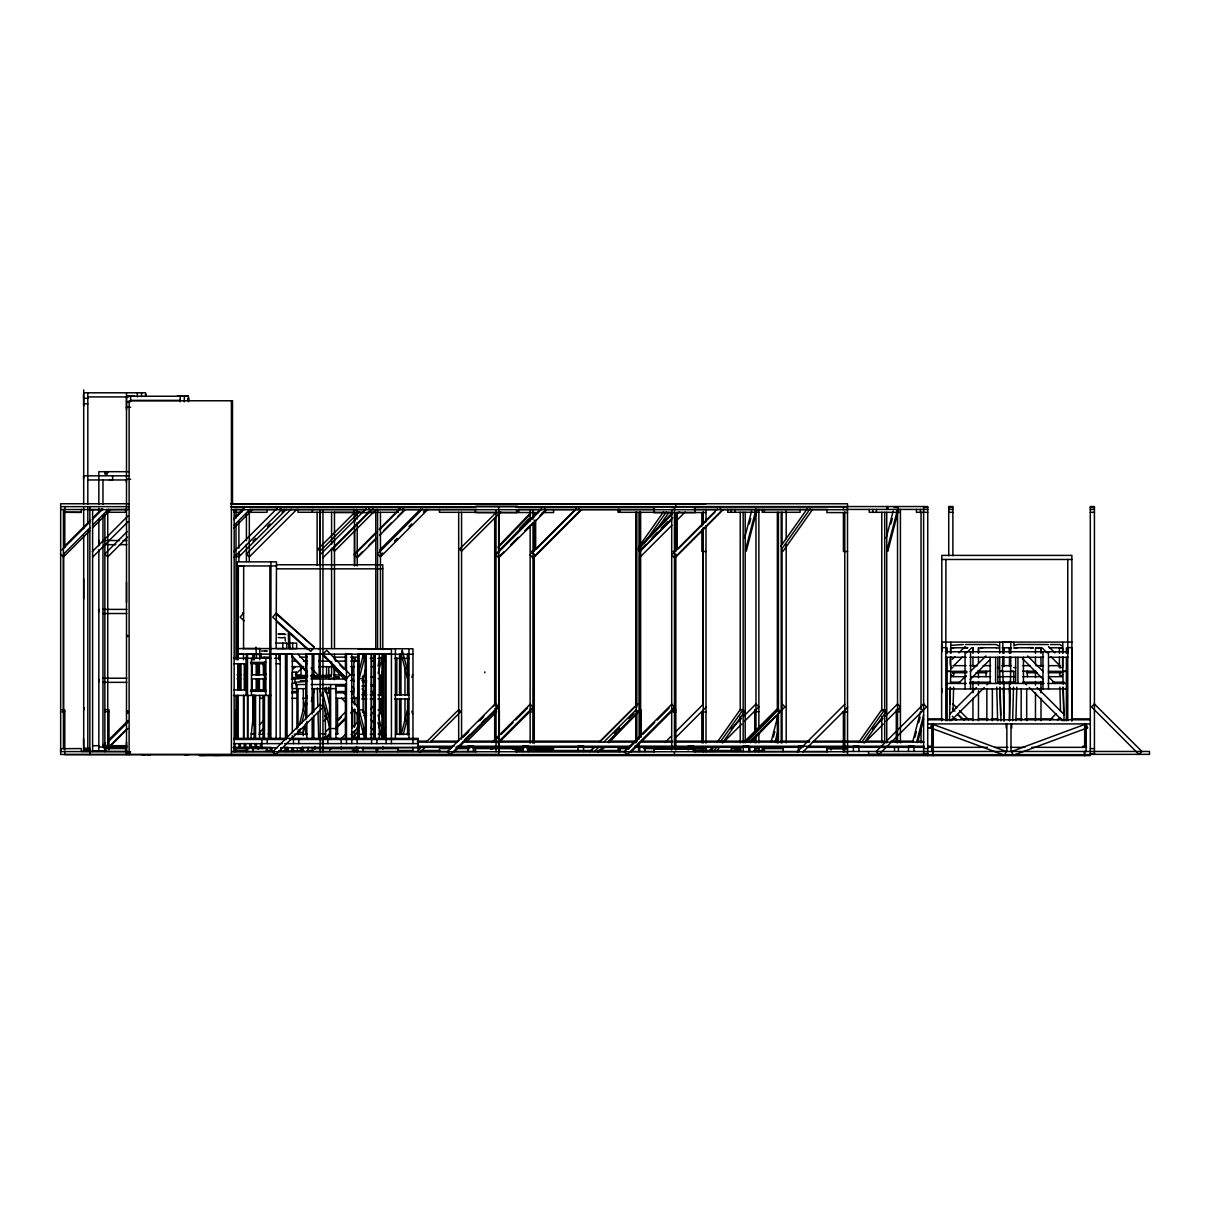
<?xml version="1.0" encoding="UTF-8"?>
<svg xmlns="http://www.w3.org/2000/svg" width="1210" height="1210" viewBox="0 0 1210 1210"><rect width="100%" height="100%" fill="white"/><g stroke="black" fill="none" stroke-linecap="round" stroke-linejoin="round"><path stroke-width="1.5" d="M188.548 399.391L188.684 399.739M305.767 734.652L305.767 723.414L303.317 732.473L299.339 732.473L298.658 729.872M305.767 719.663L305.767 654.126L312.165 654.126L312.165 714.051M418.327 751.47L418.282 738.387L233.787 738.387M1067.764 653.279L1067.764 647.652M1071.894 720.691L1071.894 647.652L1067.764 647.607M237.13 659.752L237.281 561.864L276.485 561.864L276.152 648.56M238.188 659.752L238.355 565.947L243.679 565.962L243.558 648.56M269.769 738.387L269.89 565.947M270.843 738.387L270.964 561.864M145.744 396.29L145.593 394.657M188.367 398.998L188.578 397.833L188.367 398.665M949.502 720.721L950.379 687.098L950.031 703.887M950.485 683.363L950.742 671.368L947.657 671.338M952.996 711.389L953.631 687.098M1010.335 687.855L1009.473 720.903L1009.458 681.442M1010.441 684.194L1010.773 656.909M1012.649 720.721L1013.526 687.098M1013.617 683.363L1013.874 671.368L1011.016 671.384M1015.901 720.721L1016.778 687.098M145.563 395.216L145.639 394.384M145.805 396.441L145.805 395.08M295.028 681.684L294.847 679.445M329.634 679.476L329.029 676.98M250.818 738.387L254.66 703.509M326.322 678.175L326.473 676.798M299.263 724.926L306.826 695.72M299.339 732.473L300.277 728.813M301.698 723.338L306.886 703.267M311.348 701.437L314.66 688.656M363.56 653.854L358.16 674.711L359.173 678.613L363.166 678.613L365.859 668.177M359.173 678.613L365.465 654.262M359.173 709.922L358.16 713.809L364.467 738.16L365.465 734.258L359.173 709.922L363.166 709.922L365.859 720.358M362.486 712.524L363.166 709.922M377.974 666.014L380.227 657.332M378.08 673.395L382.133 657.741M382.965 669.917L380.711 678.613L378.065 678.613M385.491 727.301L383.691 734.258L384.704 738.16L385.612 734.682M411.884 677.313L412.549 674.711M401.251 734.258L407.558 709.922L408.556 713.809L403.157 734.682M407.15 734.682L408.496 729.464M744.558 538.238L751.622 510.983M749.323 523.93L750.729 518.485M756.084 509.168L745.738 549.143L746.252 551.185L757.082 509.395M771.012 742.35L777.591 716.91M773.417 737.132L774.823 731.672M774.99 742.35L777.349 733.275M776.003 742.577L777.41 737.132M886.128 538.269L893.177 511.013M890.878 523.96L892.299 518.515M898.107 507.383L887.293 549.174L887.822 551.216L898.637 509.425L898.107 507.383L894.114 507.383M912.567 742.38L920.568 711.495M914.972 737.162L916.394 731.702M918.738 722.627L920.144 717.167M916.56 742.38L923.608 715.125M917.558 742.607L923.669 718.982M127.579 635.28L127.746 636.641M931.821 723.928L930.384 727.815L1004.678 755.312L1006.115 751.44L931.821 723.928L931.821 751.47M83.974 707.744L84.201 709.68M639.243 546.164L663.534 511.83M644.28 543.169L666.453 511.83M657.332 528.8L668.948 512.375M780.813 546.194L807.191 508.865M810.125 508.865L781.615 549.174L783.067 551.216L812.621 509.425M710.663 751.44L713.839 746.963M717.001 742.486L740.233 709.65L743.152 709.65L744.589 711.692L722.43 743.031M713.582 751.44L716.759 746.963M719.92 742.486L743.152 709.65M717.152 750.502L719.254 747.523M858.555 742.516L881.788 709.665L884.707 709.665L886.144 711.722L863.985 743.061M861.475 742.516L884.707 709.665M314.267 647.274L310.773 651.434L272.719 617.16L276.213 613.001L314.267 647.274L276.5 614.226M951.559 645.323L963.372 644.491M1014.706 645.323L1017.58 644.446L1048.284 644.522M346.468 678.492L350.234 674.605L326.73 650.254L322.964 654.156L346.468 678.492L321.89 654.156M498.187 546.451L530.751 512.737M497.96 547.797L530.524 514.084M519.71 528.271L528.83 518.833M498.626 551.185L531.19 517.487M638.457 547.827L672.306 512.768M672.079 514.114L638.214 549.174L640.196 551.216L672.745 517.517M645.641 544.485L639.122 551.216L640.196 551.216M652.145 537.739L657.363 532.339M661.265 528.301L667.769 521.555M609.114 741.352L616.934 733.26M619.535 730.568L628.655 721.13M601.067 750.79L604.97 746.751M608.872 742.698L637.534 713.038M736.966 751.47L740.883 747.432M746.086 742.033L777.349 709.665L778.423 709.665L780.389 711.722L750.442 742.728M738.039 751.47L740.641 748.778M747.16 742.033L778.423 709.665M750.669 741.382L758.489 733.29M761.09 730.598L770.21 721.16M64.13 546.542L90.251 520.406M92.867 517.804L102.003 508.654M61.982 549.869L89.676 522.175M92.323 519.544L102.865 508.986M63.585 554.12L89.963 527.741M92.595 525.095L108.431 509.274M89.797 530.63L63.419 557.008L60.5 554.089M92.429 527.999L110.896 509.531M92.323 551.594L127.942 515.974M92.61 557.144L128.215 521.54M127.262 531.523L104.831 553.953L107.75 556.872L127.534 537.089M234.422 517.82L243.573 508.684M233.878 519.574L244.42 509.017M234.165 525.125L249.986 509.304M233.999 528.029L252.451 509.561M233.893 551.609L278.724 506.778L281.643 509.697L234.165 557.175M237.115 556.872L239.746 554.225M252.935 541.036L255.567 538.405M267.44 526.531L270.087 523.9M281.945 512.027L284.592 509.395M238.899 556.872L286.377 509.395M291.232 509.138L246.386 553.983L249.321 556.902L296.798 509.425M102.911 745.693L105.557 743.031M108.219 740.384L128.109 720.495M105.89 749.988L102.971 747.069L105.633 744.407M108.295 741.745L128.26 721.765M108.552 747.326L127.186 728.692M109.46 746.933L128.018 728.36M354.545 512.571L317.973 549.143L320.015 551.185L359.204 512.011M320.015 554.876L366.176 508.714M322.949 557.795L370.426 510.317L368.475 508.366M372.922 508.684L332.432 549.174L334.474 551.216L376.265 509.425M354.288 554.089L376.703 531.674M379.35 529.027L399.134 509.244M376.703 532.415L354.288 554.845L357.207 557.765L376.991 537.981M379.35 529.783L400.45 508.684M357.207 557.008L362.486 551.73M369.08 545.135L375.675 538.541M383.585 530.63L391.495 522.72M398.09 516.125L404.685 509.531M379.622 535.334L404.685 510.287L402.733 508.336M379.698 550.021L420.581 509.138M378.851 552.652L422.381 509.138M379.985 555.587L382.632 552.94M394.49 541.067L397.137 538.435M408.995 526.562L411.642 523.93M423.515 512.057L426.147 509.425M427.932 509.425L380.454 556.902L377.535 553.983M292.82 669.296L295.437 666.68M295.406 674.499L301.94 667.965M259.394 724.82L263.387 720.842M259.318 732.7L263.296 728.722M496.1 512.601L459.528 549.174L461.57 551.216L500.758 512.027M324.84 716.199L327.456 713.597M324.28 720.857L326.882 718.241M495.843 554.12L540.688 509.274M542.004 508.714L495.843 554.876L498.762 557.795L546.239 510.317L544.303 508.366M498.717 556.872L501.348 554.225M510.59 544.999L517.169 538.405M525.095 530.494L529.042 526.531M540.915 514.673L543.547 512.027M498.762 557.039L504.041 551.76M510.635 545.165L518.545 537.255M525.14 530.661L533.05 522.75L532.899 743.182M539.645 516.156L546.239 509.561M325.55 731.929L329.513 727.981M337.424 720.071L345.334 712.161M338.634 719.935L341.265 717.288M325.838 737.495L329.801 733.532M336.395 726.938L345.621 717.712M350.9 712.433L353.532 709.801M325.717 738.675L329.831 734.712M336.425 728.117L345.652 718.891M350.93 713.613L354.893 709.665M329.619 750.155L332.251 747.523M341.492 738.281L345.44 734.334M352.034 727.739L358.629 721.145M363.907 715.866L366.539 713.219M370.502 709.272L374.465 705.309M531.296 553.514L576.126 508.684M351.006 734.606L358.916 726.696M370.789 714.823L374.737 710.875M536.62 548.811L574.871 510.56M352.927 737.147L359.34 730.749M534.275 557.008L581.753 509.531M418.191 750.17L420.808 747.553M426.026 742.335L458.681 709.665L460.723 711.722L430.684 741.76M420.233 752.212L425.466 746.978M639.984 551.337L671.641 519.695M676.919 514.416L679.551 511.769M640.271 556.902L671.928 525.246M677.192 519.967L685.117 512.057M462.855 736.935L469.45 730.341M478.676 721.115L483.955 715.836M493.181 706.61L495.828 703.963M463.188 736.935L468.315 731.823M480.189 719.965L482.82 717.318M464.625 739.688L469.858 734.455M481.61 722.703L485.528 718.785M454.098 751.894L499.08 707.048L496.009 704.129M466.667 741.73L496.72 711.692L494.678 709.65M672.851 553.545L717.696 508.714M678.19 548.841L715.11 511.921M675.83 557.039L723.308 509.561M491.895 742.486L530.146 704.235L533.065 707.154L497.461 742.774M493.272 742.35L497.234 738.387M501.182 734.44L513.055 722.567M515.687 719.935L527.56 708.062M490.867 749.368L493.498 746.721M492.243 749.232L494.875 746.585M498.838 742.637L530.479 710.981M589.905 751.47L593.853 747.523M599.131 742.244L637.383 703.993M590.253 751.47L594.201 747.523M599.479 742.244L637.731 703.993M594.428 751.47L598.345 747.553M603.578 742.335L636.233 709.665L638.275 711.722L608.237 741.76M614.272 733.29L619.55 728.012M628.777 718.785L634.055 713.507M597.785 752.212L603.004 746.978M628.232 748.975L640.105 737.102M642.737 734.47L654.61 722.597M657.257 719.965L669.115 708.092M631.151 751.894L672.034 711.011M664.986 742.486L671.58 735.892M675.543 731.929L703.237 704.235M663.957 749.368L666.589 746.721M675.815 737.495L706.156 707.154M708.5 751.44L712.463 747.493M730.916 729.025L741.473 718.468M744.105 715.836L755.978 703.963L758.897 706.882L744.392 721.387M723.293 742.501L741.76 724.034M734.591 751.44L738.554 747.493M743.832 742.214L776.79 709.241M750.699 741.17L775.761 716.123M781.04 710.845L784.987 706.882L782.068 703.963M797.314 751.743L844.792 704.265M802.88 752.03L847.711 707.184M872.486 729.055L883.028 718.498M885.659 715.866L897.533 703.993L900.452 706.912L885.947 721.417M864.847 742.516L883.315 724.064M952.361 659.269L954.932 656.712M958.774 652.871L965.172 646.458M953.692 665.727L962.661 656.758M966.503 652.916L971.63 647.789M958.426 683.453L966.261 675.619M970.178 671.701L985.863 656.017M970.133 679.536L989.75 659.919M949.85 714.142L976.394 687.582M951.09 720.691L984.274 687.492M986.936 684.845L989.583 682.183M1049.736 720.101L1056.133 713.703M1057.464 720.162L1060.036 717.591M947.869 671.338L950.788 671.429L950.788 656.909M106.299 472.52L107.977 472.55M87.71 749.807L90.175 748.778L87.71 747.735M324.643 657.393L326.171 657.453M373.406 676.919L370.759 676.95M1013.708 648L1016.869 648L1015.689 647.925M999.384 667.557L997.448 667.617M1059.416 653.324L1059.416 648L1060.58 647.925M1013.753 667.557L1015.704 667.617M1062.577 653.324L1062.577 648L1059.416 648M1059.416 656.879L1059.416 667.527L1060.58 667.451M1059.461 667.557L1062.577 667.527L1062.577 656.879M1062.819 671.429L1065.919 671.338L1062.819 671.429L1062.819 656.909M1013.874 671.444L999.672 671.338L999.672 656.909M1087.533 727.815L1086.096 723.928L1011.681 751.486L1013.118 755.358L1087.609 727.815M127.7 710.663L126.505 711.843L127.67 713.401M275.396 654.459L277.589 654.262M264.4 657.408L261.496 657.393M996.48 647.97L998.976 647.94M288.524 643.372L286.029 643.508M259.636 654.413L257.14 654.519M338.029 733.865L335.669 733.85M317.988 712.251L318.654 738.387L321.3 738.387M300.307 680.852L304.058 680.746M301.169 681.079L306.629 680.731M294.786 682.243L307.537 681.427M296.51 675.694L307.431 675.361M296.662 676.481L307.522 675.815M311.151 675.588L314.766 675.361L311.106 675.361M296.556 676.692L307.416 676.027M311.03 675.815L331.101 675.361L331.192 676.738L311.273 677.963M293.092 677.706L307.567 676.813M311.197 676.587L331.101 675.361M291.353 679.188L305.843 678.296M269.301 654.504L270.511 654.474M325.188 708.485L325.55 738.387L322.783 738.387M259.878 654.323L261.254 654.262M306.538 733.82L305.752 733.88L306.765 733.941M275.396 654.413L276.183 654.398M336.41 686.055L335.972 686.07M284.093 633.722L278.376 633.753M321.179 733.804L318.744 733.956M266.049 650.995L261.375 651.01M267.471 650.98L264.96 650.995M335.714 738.387L338.089 738.387M1050.371 644.522L1059.612 644.537L1062.062 645.837M980.145 647.683L984.698 647.668M1040.857 647.683L1035.73 647.683M980.342 647.97L982.898 647.97M83.687 392.796L145.654 392.796L145.654 396.472M83.55 394.294L83.687 406.288M127.685 396.109L134.673 396.245M184.979 396.109L188.246 396.109M126.505 396.245L188.457 396.245L188.457 401.75M87.816 396.925L128.562 396.925M126.505 397.742L126.505 409.736M83.687 398.302L87.816 398.302M188.442 398.514L188.412 399.497M130.635 400.374L180.199 400.374M126.505 401.75L130.635 401.75L130.635 396.245M83.55 403.822L87.816 403.822M126.369 407.256L130.635 407.256M128.532 471.688L98.842 471.688L98.842 504.404M83.687 475.833L128.562 475.833M126.505 479.266L130.635 479.266M87.816 479.962L126.702 479.962M109.475 480.098L112.212 480.098M128.593 503.753L60.666 503.753L60.666 754.465L498.762 754.495L498.656 506.808M232.365 503.753L705.959 503.753M230.535 503.783L847.514 503.783L847.544 754.632M475.923 506.204L517.26 506.204M60.666 506.642L128.593 506.642M230.535 506.672L475.817 506.672M515.445 506.672L927.752 506.536L927.707 755.6M231.412 506.808L847.514 506.808M671.701 507.519L675.83 507.519M923.623 507.383L927.752 507.383M948.731 507.353L952.875 507.353M1090.301 507.383L1094.43 507.383M60.666 509.531L102.926 509.531M106.283 509.531L128.441 509.395M233.863 509.395L243.633 509.425M250.152 509.425L277.408 509.395M280.917 509.395L366.01 509.425M369.776 509.425L477.027 509.425M518.334 509.425L540.961 509.425M544.621 509.425L654.913 509.425M693.269 509.425L717.817 509.425M721.236 509.395L827.459 509.425M845.851 509.425L927.752 509.425M948.731 509.395L952.875 509.395M1090.301 509.425L1094.43 509.425M89.858 509.667L127.504 509.667M231.412 509.697L847.544 509.697M81.327 512.284L64.417 512.284L81.327 512.42L81.327 509.395M106.737 512.284L125.522 512.284L125.522 509.395M233.787 512.284L241.637 512.284M248.292 512.314L267.077 512.314L267.077 509.425M364.074 512.314L356.572 512.314L356.572 509.425M367.84 512.314L398.226 512.314L398.226 509.425M477.027 512.314L439.472 512.314L439.472 509.425M654.913 512.314L618.174 512.314L618.174 509.425M758.867 512.284L727.709 512.284L727.709 509.395M900.422 512.314L869.264 512.314L869.264 509.425M927.752 512.314L916.439 512.314L916.439 509.425M948.731 512.284L952.875 512.284M1090.301 512.314L1094.43 512.314M333.809 512.556L375.145 512.556M477.421 512.45L538.526 512.556M542.292 512.556L553.56 512.556L553.56 509.531M653.778 512.45L672.578 512.45M676.33 512.45L705.99 512.556M516.67 512.586L516.67 509.697L516.7 512.586L475.364 512.586L475.364 509.697M847.544 512.586L826.869 512.586L826.899 509.697M102.971 540.537L119.487 540.537M123.163 540.537L126.838 540.537M102.971 544.666L115.812 544.666M119.487 544.666L126.838 544.666M531.523 551.337L534.275 551.337L534.275 520.209M673.078 551.352L675.83 551.352L675.83 512.964M705.99 551.473L701.861 551.473L701.861 529.662M847.544 551.503L843.415 551.503L843.415 513.101M941.788 559.474L1071.894 559.474M277.181 564.752L382.784 564.752L382.784 649.649M237.281 565.947L276.273 565.947M277.181 568.836L382.784 568.836M83.687 578.864L83.687 599.056M126.505 582.312L126.505 602.504M102.971 609.386L126.838 609.386M242.529 613.001L243.603 613.001L240.109 617.16L244.193 620.836M102.971 613.515L126.838 613.515M278.24 634.297L285.817 634.358M278.24 637.473C286.815 639.107 284.335 634.116 285.439 641.058M941.788 642.087L1071.894 642.087M1002.122 642.283L1011.56 642.283M275.593 643.085L286.815 643.085L286.815 648.59L277.211 648.59M288.918 643.085L296.647 643.085L296.647 648.59L288.918 648.59L288.282 633.677L289.477 633.632L290.098 648.636M941.637 647.652L945.917 647.607M953.102 647.789L964.415 647.789M985.152 647.789L996.465 647.789M1002.122 647.789L1011.56 647.789M1015.326 647.789L1028.53 647.789M1035.699 647.985L1040.918 647.985M1049.267 647.789L1060.58 647.789M237.16 648.56L260.846 648.605M242.484 648.56L391.42 648.757L391.42 738.387M318.124 648.696L319.198 648.696M357.752 648.757L412.973 648.757L412.973 738.387M945.418 651.782L1068.112 651.782M237.13 654.126L243.512 654.126L243.512 659.752M257.927 654.126L253.313 654.126L253.313 659.752M269.769 654.126L285.469 654.126L285.469 738.387M391.42 654.126L385.037 654.126L385.037 738.387M365.238 654.262L357.706 654.262L357.706 738.387M370.85 654.262L385.808 654.262M412.973 654.262L270.858 654.065M263.977 657.151L269.633 657.151M299.808 657.151L307.355 657.151M333.748 657.151L345.062 657.151M350.719 657.151L358.266 657.151M945.418 657.302L966.185 657.302M969.966 657.302L1043.58 657.302M1049.236 657.302L1068.112 657.302M233.485 658.255L270.783 658.255M274.534 658.255L280.145 658.255M370.215 658.391L375.297 658.391M377.838 658.391L383.404 658.391M394.475 658.391L408.98 658.391M292.17 661.144L296.299 661.144M303.498 661.144L307.431 661.144M318.578 661.144L329.725 661.144M335.291 661.144L345.016 661.144M350.688 661.144L359.37 661.144M371.455 661.144L375.221 661.144M250.394 662.384L265.882 662.384M233.802 663.761L246.069 663.761M250.773 663.761L264.461 663.761M276.152 663.761L280.145 663.761M952.966 665.666L966.155 665.666M969.936 665.666L977.468 665.666M983.125 665.666L990.672 665.666M1001.986 665.666L1011.409 665.666M1022.722 665.666L1030.27 665.666M1035.926 665.666L1043.474 665.666M1049.13 665.666L1060.444 665.666M292.17 666.665L303.725 666.665M318.578 666.665L335.291 666.665M350.688 666.665L354.454 666.665M371.455 666.665L375.221 666.665M952.225 671.338L966.911 671.338M977.468 671.172L990.672 671.172M1022.722 671.172L1035.926 671.172M1048.404 671.338L1061.261 671.338M952.225 672.715L966.911 672.715M976.092 672.715L987.103 672.715M1026.382 672.715L1037.393 672.715M1048.404 672.715L1061.261 672.715M237.084 674.787L240.684 674.787M244.284 674.787L245.721 674.787M251.483 674.787L265.882 674.787M295.89 675.029L301.547 675.029M333.612 675.029L341.159 675.029M350.582 675.029L354.349 675.029M951.075 676.677L966.155 676.677M971.811 676.677L990.672 676.677M998.22 676.677L1015.19 676.677M1022.722 676.677L1041.583 676.677M1049.13 676.677L1062.335 676.677M325.687 676.738L329.347 676.738M335.639 676.798L339.299 676.798L339.148 678.175L331.812 678.175M102.971 678.22L126.838 678.22M237.084 678.916L240.684 678.916M244.284 678.916L245.721 678.916M251.483 678.916L265.882 678.916M311.091 679.022L346.468 679.022M350.582 680.534L354.349 680.534M361.896 680.534L366.63 680.701M362.955 682.077L366.63 682.077M951.075 682.183L960.498 682.183M969.936 682.183L990.672 682.183M998.22 682.183L1015.19 682.183M1022.722 682.183L1043.474 682.183M1052.897 682.183L1064.21 682.183M102.971 682.349L126.838 682.349M947.158 683.453L966.2 683.453M969.512 683.453L1044.033 683.453M1047.754 683.453L1066.388 683.453M295.769 684.527L306.281 684.527M311.091 684.527L346.468 684.527M335.503 686.04L344.926 686.04M361.896 686.04L365.662 686.04M371.319 686.04L375.1 686.04M296.934 688.656L306.281 688.656M311.908 688.656L335.972 688.656L335.972 738.387M947.158 688.959L1066.388 688.959M233.802 689.927L246.069 689.927M250.773 689.927L265.686 689.927M250.394 691.303L265.882 691.303M292.124 691.545L297.781 691.545M335.503 691.545L344.926 691.545M350.582 691.545L354.349 691.545M371.319 691.545L375.1 691.545M291.565 692.816L297.161 692.816M326.004 692.816L330.224 692.816M336.289 692.816L345.591 692.816M362.365 692.816L366.085 692.816L362.077 688.898M371.682 692.816L375.402 692.816M361.745 694.812L366.827 694.812M370.215 694.812L375.297 694.812M377.838 694.812L383.404 694.812M394.475 694.812L408.98 694.812M233.485 695.432L271.101 695.432M259.893 698.321L263.629 698.321M291.565 698.321L297.161 698.321M302.742 698.321L307.431 698.321M336.289 698.321L345.591 698.321M351.187 698.321L359.37 698.321M361.745 698.941L366.827 698.941M370.215 698.941L375.297 698.941M377.838 698.941L383.404 698.941M394.475 698.941L408.98 698.941M104.862 709.65L108.991 709.65L108.991 749.852M900.422 709.665L896.292 709.665L896.292 742.607M921.037 709.665L923.699 709.665M62.043 709.786L64.796 709.786L64.796 749.988M378.065 709.922L380.711 709.922L382.965 718.619M531.523 709.922L534.275 709.922M673.078 709.952L675.83 709.952M104.862 711.692L108.991 711.692M754.737 711.692L758.867 711.692M896.292 711.722L900.422 711.722M62.043 711.828L64.796 711.828M531.523 711.964L534.275 711.964M701.83 711.964L705.959 711.964M673.078 711.994L675.83 711.994M843.385 711.994L847.514 711.994M927.677 718.846L942.877 718.846M951.952 718.846L956.112 718.846M961.3 718.846L973.112 718.846M978.119 718.846L988.237 718.846M991.202 718.846L997.69 718.846M1015.508 718.846L1022.253 718.846M1024.855 718.846L1052.942 718.846M1058.1 718.846L1061.881 718.846M1071.334 718.846L1090.301 718.846M927.677 719.799L1090.301 719.799M927.692 723.928L1090.225 723.928M927.692 728.072L933.197 728.072M331.918 728.571L335.911 728.571M258.88 734.258L263.508 734.258M294.151 734.258L306.841 734.258M359.173 734.258L365.844 734.258M370.184 734.258L375.266 734.258M378.065 734.258L383.404 734.258M395.383 734.258L408.95 734.258M351.898 737.147L359.264 737.147M233.787 739.491L286.377 739.491M289.75 739.491L418.282 739.491M417.45 741.14L426.903 741.14M430.684 741.14L457.138 741.14M464.7 741.14L600.81 741.14M608.373 741.14L636.732 741.14M642.374 741.14L672.639 741.14M676.178 741.14L747.523 741.14M750.079 741.14L777.561 741.14M780.299 741.14L809.641 741.14M813.422 741.14L860.355 741.14M865.392 741.14L883.36 741.14M890.908 741.14L913.565 741.14M917.346 741.14L922.096 741.14M126.505 742.002L126.505 753.951M417.45 742.108L457.153 742.108M462.825 742.108L636.732 742.108M640.514 742.108L672.639 742.108M676.178 742.108L809.656 742.108M812.485 742.108L923.986 742.108M233.56 743.621L282.263 743.621M284.501 743.621L418.282 743.621M93.382 745.693L98.933 745.693M102.638 745.693L106.344 745.693M110.034 745.693L126.702 745.693M417.45 746.237L454.052 746.237M457.153 746.237L631.438 746.237M634.947 746.101L672.957 746.237M676.42 746.237L923.986 746.237M927.692 746.237L933.364 746.237M1082.723 746.237L1086.504 746.237M634.947 746.6L638.623 746.6L638.623 743.485M98.842 747.069L126.929 747.069M740.641 747.205L744.301 747.205M749.807 747.205L755.116 747.205M783.188 747.205L799.689 747.205M807.025 747.205L853.897 747.205M857.587 747.205L879.731 747.205M883.436 747.205L908.891 747.205M912.627 747.205L923.82 747.205M233.273 747.341L271.01 747.341M284.214 747.341L287.995 747.341M301.199 747.341L452.162 747.341M455.943 747.341L629.548 747.341M634.947 747.341L803.153 747.341M806.934 747.341L923.926 747.341M927.692 747.341L987.466 747.341M994.953 747.341L1008.036 747.341M1010.879 747.341L1024.855 747.341M1031.676 747.341L1086.519 747.341M233.409 747.75L277.423 747.75M280.735 747.75L418.282 747.75M87.71 748.264L84.156 748.264L84.156 749.292L87.71 749.292M351.066 748.309L353.169 748.309M357.237 748.309L359.34 748.309M372.559 748.309L374.646 748.309M378.73 748.309L380.817 748.309M104.862 748.551L125.522 748.551L125.522 751.44M249.321 748.582L236.01 748.551L236.01 751.44M252.058 748.582L267.077 748.582L267.077 751.47M299.793 748.551L303.559 748.551M354.485 748.688L312.377 748.582L312.377 751.47M361.971 748.688L398.226 748.582L398.226 751.47M450.74 748.582L439.472 748.582L439.472 751.47M456.382 748.582L469.525 748.582M473.276 748.582L523.537 748.688M527.258 748.688L531.054 748.688M534.775 748.688L553.575 748.688M629.442 748.582L618.174 748.582L618.174 751.47M643.478 748.551L672.609 748.718M676.33 748.718L695.145 748.718L695.115 751.743M738.796 748.551L731.294 748.551L731.294 751.44M755.116 748.551L758.867 748.551M783.142 748.582L762.255 748.582L762.255 751.47M923.623 748.582L927.752 748.582M1090.301 748.582L1094.43 748.582M512.223 748.824L523.506 748.824M527.258 748.824L553.56 748.824M653.778 748.854L705.99 748.824M847.544 748.854L826.899 748.854L826.899 751.743M83.687 750.518L83.55 738.569M233.409 750.502L247.263 750.502M266.124 750.502L271.781 750.502M284.395 750.502L288.177 750.502M300.08 750.502L303.861 750.502M307.068 750.502L313.299 750.502M352.397 750.502L358.069 750.502M397.727 750.502L413.291 750.502M420.399 750.502L439.699 750.502M515.173 750.502L522.72 750.502M528.059 750.502L592.492 750.502M597.755 750.502L618.855 750.502M693.073 750.502L740.626 750.502M753.86 750.502L763.676 750.502M93.382 751.198L106.329 751.198M270.45 751.198L274.564 751.198M278.618 751.198L285.303 751.198M286.619 751.198L301.441 751.198M127.292 751.44L81.372 751.44L81.327 748.551L60.636 748.688L60.636 751.576L89.328 751.576M233.409 751.47L271.947 751.47L271.902 747.75M278.92 751.47L449.137 751.47M454.4 751.47L477.058 751.47M515.173 751.47L626.387 751.47M631.696 751.47L654.913 751.47M693.073 751.47L799.689 751.47M803.274 751.47L827.897 751.47M846.516 751.47L1149.5 751.47L1149.5 754.359L1090.301 754.359M89.858 751.576L130.514 751.697M231.412 751.743L847.544 751.743M130.514 752.726L126.959 752.726L126.959 751.697M923.623 753.512L927.752 753.512M1090.301 753.664L1094.43 753.664M927.752 754.359L868.553 754.359L868.553 751.47M1090.301 754.632L64.796 754.616L64.796 751.576M142.205 754.919L144.943 754.919M147.378 754.919L150.1 754.919M184.948 754.919L187.974 754.919M199.408 755.6L1090.301 755.6L1090.301 506.536L1094.43 506.536L1094.43 754.359M238.249 654.065L269.18 654.126M964.899 647.955L967.425 647.97M1030.572 647.97L1033.128 647.97M965.504 644.491L995.815 644.491L998.916 645.837M1028.681 647.652L1033.264 647.668M965.535 647.652L967.773 647.652M390.361 648.757L391.42 648.757M242.605 565.947L243.679 565.962M324.734 733.804L325.762 733.85L322.374 733.925M326.05 736.83L326.851 736.83L324.658 736.784M952.935 647.94L953.722 648L950.561 648L950.561 653.324M952.935 667.466C950.198 670.264 949.472 661.462 950.561 656.879M1002.379 671.368L1002.833 656.909M268.151 733.971L270.405 734.198M252.24 734.001L251.06 733.88L254.614 734.258M277.09 622.061L306.977 648.983M1048.51 646.458L1054.908 652.871M1042.052 647.789L1047.179 652.916M1051.021 656.758L1059.975 665.727M1027.683 656.017L1043.353 671.701M1048.586 676.919L1055.12 683.453M1022.48 658.603L1043.413 679.536M1037.136 687.582L1063.696 714.142M1023.947 682.183L1026.609 684.845M1029.256 687.492L1062.456 720.691M952.86 703.963L956.823 707.926M959.454 710.557L968.696 719.784M952.406 708.576L954.977 711.132M957.534 713.703L963.947 720.101M957.851 714.792L961.814 718.755M952.361 716.305L956.202 720.162M719.98 508.366L721.931 510.317L674.454 557.795L671.535 554.876M578.425 508.336L580.377 510.287L532.899 557.765L529.98 554.845M352.927 657.151L356.768 661.008M351.626 678.447L354.243 681.064M333.355 667.965L345.137 679.733M351.671 686.282L354.288 688.898M342.717 691.636L345.364 694.298M352.004 700.923L358.644 707.563M363.953 712.871L366.615 715.534M370.593 719.511L374.571 723.504M341.477 698.185L345.455 702.163M352.095 708.803L358.735 715.443M370.683 727.391L374.661 731.369M340.025 665.137L343.942 669.19M297.993 654.308L307.143 663.776M311.061 667.844L317.595 674.605M291.625 655.502L307.295 671.731M291.867 656.864L306.236 671.731M411.884 711.223L412.549 713.809M383.691 654.262L385.491 661.22M378.08 715.14L383.026 734.258L382.027 738.16L377.974 722.506M362.486 676.012L363.166 678.613M325.505 688.414L329.755 704.84M322.465 692.059L329.559 719.451M319.561 688.656L321.452 695.962M322.404 699.607L329.967 728.813M263.024 663.761L265.731 674.227M188.578 400.555L188.367 399.708M255.945 647.138L256.49 658.013M259.651 648.696L259.802 652.447M1062.819 671.338L1063.151 684.194M1063.257 687.855L1064.119 720.903M1063.045 687.068L1063.772 715.095M1059.884 687.083L1060.52 711.374M1003.181 684.194L1002.848 671.338L999.732 671.444L1000.02 684.194M1003.272 687.855L1004.149 720.903M1000.11 687.855L1000.972 720.903M999.899 687.068L1000.64 715.095M996.737 687.083L997.615 720.721M317.368 687.976L317.837 706.64M324.945 687.93L324.991 691.666M407.558 658.391L407.558 654.262L407.558 695.387M1086.172 727.603L1086.172 743.167M1086.096 723.928L1086.096 751.47M1084.659 723.474L1084.659 747.341M1084.659 751.47L1084.689 755.6M1084.417 751.47L1084.417 755.6M1071.894 720.873L1071.894 555.39L941.788 555.39L941.788 651.933M1071.757 665.666L1071.757 671.172M1071.757 676.677L1071.757 682.183M1067.764 559.474L1067.764 720.691M1066.388 647.789L1066.388 653.4M1066.388 657.302L1066.388 720.721M1062.819 642.404L1062.819 653.279M1048.495 651.782L1048.495 688.959M1042.975 651.782L1042.975 688.959M1041.024 651.933L1041.024 647.789L1040.993 653.4M1041.024 688.339L1041.024 692.468M1040.993 657.136L1040.993 666.483M1040.993 681.442L1040.993 692.664M1040.993 698.276L1040.993 720.706M1035.473 647.789L1035.473 653.4M1035.473 657.136L1035.473 664.623M1035.473 672.095L1035.473 677.706M1035.473 681.442L1035.473 685.178M1035.473 692.664L1035.473 720.706M1027.351 671.172L1027.351 676.677M1026.685 688.959L1026.685 720.721M1023.433 657.302L1023.433 683.453M1021.164 688.959L1021.164 720.721M1017.928 657.302L1017.928 683.453M1015.659 657.302L1015.659 683.453M1013.935 642.404L1013.935 646.034M1011.711 723.928L1011.711 728.072M1010.773 642.404L1010.773 653.279M1011 723.928L1011 751.47M1009.518 647.789L1009.518 651.933M1009.518 688.339L1009.518 692.468M1009.458 647.789L1009.458 653.4M1009.458 657.136L1009.458 666.483M1006.856 723.928L1006.856 751.47M1006.206 723.928L1006.206 728.072M1004.013 651.933L1004.013 647.789L1003.937 653.4M1004.013 688.339L1004.013 692.468M1003.937 657.136L1003.937 666.483M1003.937 681.442L1003.937 720.873M1002.833 642.404L1002.833 653.279M999.672 642.404L999.672 653.279M997.872 657.302L997.872 683.453M995.618 657.302L995.618 683.453M992.366 688.959L992.366 720.721M990.113 657.302L990.113 683.453M986.861 688.959L986.861 720.721M986.044 671.172L986.044 676.677M978.557 647.789L978.557 651.933M978.466 647.789L978.466 653.4M978.466 657.136L978.466 662.747M978.466 672.095L978.466 677.706M978.466 681.442L978.466 685.178M978.466 690.789L978.466 720.706M973.052 647.789L973.052 651.933M973.052 688.339L973.052 692.468M972.946 647.789L972.946 653.4M972.946 657.136L972.946 666.483M972.946 681.442L972.946 692.664M972.946 698.276L972.946 720.706M970.556 651.782L970.556 688.959M965.051 651.782L965.051 688.959M952.875 555.753L952.875 506.506L948.731 506.506L948.731 555.753M950.788 642.404L950.788 653.279M947.158 647.789L947.158 653.4M947.158 657.302L947.158 720.721M945.917 559.474L945.781 720.691M941.788 688.339L941.788 692.468M941.637 643.78L941.637 720.873M933.273 723.474L933.273 755.6M932.955 751.47L932.955 755.6M923.623 506.536L923.623 754.359M921.037 512.314L921.037 708.894M921.037 725.894L921.037 742.91M920.432 509.425L920.432 512.314M913.989 746.101L908.483 746.101M913.989 747.341L913.989 751.47M908.483 747.341L908.483 751.47M900.422 509.425L900.422 742.91M898.395 747.341L898.395 751.47M897.533 512.314L897.533 742.91M897.079 509.425L897.079 512.314M894.508 747.341L894.508 751.47M887.822 506.536L887.822 509.425M886.748 506.536L886.748 509.425M886.748 512.314L886.748 742.91M884.707 512.314L884.707 742.91M881.788 512.314L881.788 710.784M881.788 716.441L881.788 742.91M876.418 509.425L876.418 512.314M872.849 509.425L872.849 512.314M858.918 746.101L853.413 746.101M858.918 747.341L858.918 751.47M853.413 747.341L853.413 751.47M844.761 511.573L844.792 751.743M843.385 506.808L843.385 509.697M843.385 711.767L843.385 751.97M831.088 747.341L831.088 750.094M827.186 747.341L827.186 750.094M803.848 746.101L798.343 746.101M800.097 509.425L800.097 512.314L762.255 512.314L762.255 509.425M798.343 747.341L798.343 751.47M786.197 510.983L786.197 538.752M786.197 544.409L786.197 742.88M783.188 747.341L783.188 751.47M782.068 512.284L782.068 544.409M782.068 551.972L782.068 742.88M781.206 512.314L781.206 742.91M778.423 512.314L778.423 742.91M777.349 512.314L777.349 710.784M777.349 714.565L777.349 742.91M764.327 509.425L764.327 512.314M764.327 748.582L764.327 751.47M758.867 509.395L758.867 729.645M758.867 733.275L758.867 742.88M758.867 747.81L758.867 751.667M755.978 512.284L755.978 731.536M755.978 735.317L755.978 742.88M755.524 509.395L755.524 512.284M755.524 748.551L755.524 751.44M755.116 747.341L755.116 751.47M754.737 709.65L754.737 733.502M754.737 736.905L754.737 742.577M749.807 747.341L749.807 751.47M748.778 746.101L743.258 746.101M748.778 747.341L748.778 751.47M745.194 512.284L745.194 742.88M743.152 512.284L743.152 742.88M743.258 747.341L743.258 751.47M740.641 747.341L740.641 751.47M740.233 512.284L740.233 710.754M740.233 716.426L740.233 742.88M734.863 509.395L734.863 512.284M734.863 748.551L734.863 751.44M731.294 509.395L731.294 512.284M705.99 509.44L705.99 521.979M705.99 525.745L705.99 743.152M705.959 746.494L705.99 751.712M703.237 512.556L703.237 523.854M703.237 527.62L703.237 742.305M703.237 747.946L703.237 751.712M703.207 511.543L703.207 524.716M703.207 528.483L703.207 705.4M703.207 711.041L703.207 743.046M701.861 513.07L701.861 526.017M701.83 711.737L701.83 742.864M701.83 746.494L701.83 750.124M695.115 506.808L695.115 512.586L653.778 512.586L653.778 506.808M693.693 746.101L688.188 746.101M693.693 747.341L693.693 750.094M688.188 747.341L688.188 750.094M677.207 512.964L677.207 549.537M675.83 503.783L675.83 506.672M675.83 554.029L675.83 750.155M674.454 506.808L674.454 748.854M674.454 751.743L674.454 754.632M671.701 509.697L671.701 750.155M653.839 751.607L653.839 748.718L653.778 751.743M645.006 747.341L645.006 751.47M640.892 709.665L640.892 737.162M640.619 512.314L640.619 737.238M640.271 512.314L640.271 546.33M640.271 550.111L640.271 710.784M639.651 512.284L639.651 546.3M639.651 555.753L639.651 710.754M639.697 747.341L639.697 751.47M639.122 512.314L639.122 739.129M638.623 747.341L638.623 751.47M636.853 512.284L636.853 706.973M636.853 712.645L636.853 740.989M636.233 512.314L636.233 741.019M635.794 512.284L635.794 706.973M635.794 714.535L635.794 742.88M619.959 748.582L619.959 751.47M619.777 509.425L619.777 512.314M619.777 748.582L619.777 751.47M619.066 509.425L619.066 512.314M619.066 748.582L619.066 751.47M618.522 509.425L618.522 512.314M583.553 746.101L578.047 746.101M583.553 747.341L583.553 751.47M578.047 747.341L578.047 751.47M535.652 520.209L535.652 549.506M534.275 513.161L534.275 516.806M534.275 553.998L534.275 743.167M534.275 746.494L534.275 750.124M532.899 509.667L532.899 519.09M530.146 509.667L530.146 520.966M530.146 526.622L530.146 743.182M530.146 746.494L530.146 750.124M528.483 746.101L522.962 746.101M528.483 747.341L528.483 751.47M522.962 747.341L522.962 751.47M518.727 509.561L518.757 512.45M499.337 709.65L499.337 737.132M499.064 514.174L499.064 546.3M499.064 557.644L499.064 737.208M498.792 511.573L498.792 552.849M498.792 556.6L498.792 751.743M496.009 509.697L496.039 751.743M495.208 713.28L495.208 740.762M494.678 517.956L494.678 705.082M494.678 708.863L494.678 740.989M484.832 671.883L484.832 672.851M475.364 748.718L475.394 751.607M473.397 746.101L467.892 746.101M473.397 747.341L473.397 751.47M467.892 747.341L467.892 751.47M461.57 512.314L461.57 739.129M458.681 512.314L458.681 741.019M412.973 739.491L412.973 743.621M412.822 747.341L412.822 751.47M408.98 648.757L408.95 738.387M407.558 699.138L407.558 734.652M404.972 667.345L404.972 695.387M404.972 699.138L404.972 721.568M400.979 654.262L400.979 695.387M400.979 699.138L400.979 734.652M399.557 654.262L399.557 695.387M399.557 699.138L399.557 734.652M397.878 509.425L397.878 512.314M397.878 748.582L397.878 751.47M396.804 657.998L396.804 695.387M396.804 699.138L396.804 734.652M395.413 648.757L395.383 738.387M391.42 739.491L391.42 743.621M386.111 654.126L386.111 738.387M386.096 739.491L386.096 743.621M383.419 654.262L383.434 738.387M382.784 673.879L382.784 694.464M382.784 698.215L382.784 715.065M382.768 746.51L382.768 749.262M381.997 654.262L381.997 738.387M381.377 747.75L371.909 747.75M380.681 674.832L380.681 695.387M380.681 699.138L380.681 714.082M380.681 730.916L380.681 734.652M380.454 512.314L380.454 648.409M379.259 654.262L379.259 738.387M377.565 509.425L377.565 648.409M377.565 748.582L377.565 751.47M376.93 739.491L376.93 743.621M376.325 747.841L376.325 751.697M375.781 512.314L375.781 648.409M375.266 654.262L375.266 738.387M373.829 654.262L373.829 738.387M371.606 738.387L371.606 654.126L365.223 654.126L365.223 738.387M371.606 739.491L371.606 743.621M371.228 654.262L371.228 738.387M366.282 654.126L366.282 738.387M365.813 654.262L365.844 738.387M363.166 658.391L363.166 654.262L363.136 657.998M363.166 694.812L363.166 698.941M363.257 747.341L363.257 751.47M363.136 676.692L363.136 712.221M363.136 729.04L363.136 734.652M359.899 747.75L350.416 747.75M359.143 654.262L359.173 738.387M357.752 747.341L357.752 751.47M357.207 509.667L357.237 519.045M357.207 522.659L357.237 565.962M357.207 697.172L357.358 707.109M357.207 712.312L357.237 723.58M357.207 727.195L357.358 733.562M357.116 739.491L357.116 743.621M357.207 747.962L357.207 751.712M356.481 746.51L356.572 751.47M354.606 512.42L354.606 521.873M354.606 531.326L354.606 565.342M354.606 657.968L354.606 661.749M354.606 697.656L354.606 703.328M354.606 709L354.606 726M354.606 731.672L354.606 735.453M354.454 509.667L354.485 565.962M354.454 657.756L354.454 661.658M354.454 697.172L354.454 704.81M354.454 710.3L354.485 727.331M354.454 730.946L354.454 736.708M354.454 747.825L354.454 751.712M353.865 661.144L353.865 698.321M353.683 509.425L353.683 512.314L297.917 512.284L297.917 509.395M353.683 748.582L353.683 751.47M351.868 657.151L351.898 661.295M351.868 666.498L351.868 675.845M351.868 690.804L351.868 694.54M351.898 697.701L351.868 702.027M351.868 707.638L351.868 728.193M351.868 731.929L351.792 743.621M351.792 738.387L351.792 654.126L345.41 654.126L345.41 669.115M346.468 654.126L346.468 738.387M346.468 739.491L346.468 743.621M345.41 676.602L345.41 680.338M345.41 684.089L345.41 738.387M341.326 746.51L341.326 749.262M341.144 739.491L341.144 743.621M337.56 698.321L337.56 733.82M335.926 684.527L335.926 688.656M334.474 512.314L334.474 648.409M334.474 654.081L334.474 659.737M334.474 665.409L334.474 678.644M334.308 666.665L334.308 679.733M331.585 512.314L331.585 544.439M331.585 548.221L331.585 648.409M331.585 661.628L331.585 674.862M330.648 738.387L330.602 684.527M329.574 688.656L329.574 738.387M328.802 666.665L328.802 675.997M328.802 687.22L328.802 692.816M327.849 739.491L327.849 743.621M326.549 666.665L326.549 675.997M326.549 687.22L326.549 692.816M322.949 509.697L322.949 751.743M322.526 739.491L322.526 743.621M320.332 657.151L320.332 660.902M320.332 666.498L320.332 675.845M320.408 746.51L320.408 749.262M320.181 509.697L320.181 751.743M320.015 512.284L320.015 565.206M319.153 676.602L319.153 654.126L312.755 654.126L312.755 669.115M317.126 512.284L317.126 565.206M314.902 746.51L314.902 749.262M313.829 654.126L313.829 676.602M313.829 689.7L313.829 712.176M313.829 715.927L313.829 738.387M312.755 695.327L312.755 712.176M312.755 717.787L312.755 738.387M312.377 509.425L312.377 512.314M312.165 717.787L312.165 738.387M308.172 747.341L308.172 751.47M306.841 654.126L306.841 717.787M306.841 721.538L306.841 738.387M306.493 670.4L306.493 675.997M303.317 688.656L303.317 710.754M303.317 727.346L303.256 735.68M302.666 747.341L302.666 751.47M301.411 747.75L301.441 751.47M300.988 666.665L300.988 675.997M298.81 739.491L298.81 743.621M298.008 688.656L298.008 727.346M298.008 731.021L298.008 734.712M297.418 747.75L297.418 751.198M296.934 684.527L296.934 729.176M293.486 739.491L293.486 743.621M293.425 747.75L293.47 751.47M292.654 643.085L292.654 648.59M292.336 732.776L292.336 654.126L285.953 654.126L285.953 738.387M292.336 735.635L292.336 738.387M292.079 747.75L292.079 751.198M292.003 747.75L291.973 751.47M288.086 747.75L288.116 751.47M287.027 654.126L287.027 738.387M286.664 747.75L286.619 751.47M285.273 747.75L285.303 751.47M282.822 643.085L282.822 648.59M281.28 747.75L281.28 751.198M280.145 654.126L280.145 738.387M279.51 654.126L279.51 659.752M279.071 654.126L279.071 659.752M276.152 654.126L276.152 738.387M270.48 747.75L270.45 751.47M268.438 695.432L268.438 738.387M267.213 739.491L267.213 743.621M265.882 658.255L265.882 695.432M264.461 661.976L264.461 691.712M264.461 695.432L264.461 738.387M263.387 663.761L263.387 674.983M263.387 678.719L263.387 689.927M263.024 695.432L263.024 738.387M261.889 738.387L261.889 747.75M261.088 653.461L261.088 657.212M260.468 743.621L260.468 747.75M259.696 654.126L259.696 659.752M259.696 695.327L259.56 738.387M259.394 663.761L259.394 674.983M259.394 678.719L259.394 689.927M258.169 746.51L258.169 749.262M257.972 663.761L257.972 674.983M257.972 678.719L257.972 689.927M257.004 663.761L257.004 674.983M257.004 678.719L257.004 689.927M256.505 743.621L256.505 747.75M256.187 663.761L256.187 674.983M256.187 678.719L256.187 689.927M255.567 695.432L255.567 738.387M255.083 743.621L255.083 747.75M254.387 654.126L254.387 659.752M254.387 695.327L254.387 714.051M254.145 695.432L254.145 738.387M253.313 695.327L253.313 714.051M253.102 747.341L253.102 751.47M252.829 659.752L252.829 654.126L246.432 654.126L246.432 659.752M252.829 695.327L252.829 725.289M252.663 746.51L252.663 749.262M252.194 663.761L252.194 674.983M252.194 678.719L252.194 689.927M251.483 658.255L251.483 695.432M251.166 743.621L251.166 747.75M249.729 743.621L249.729 747.75M249.321 512.314L249.321 561.455M247.868 695.478L247.868 738.387M247.505 654.126L247.505 738.387M247.596 747.341L247.596 751.47M246.416 514.205L246.416 540.658M246.416 544.439L246.416 561.455M246.416 747.841L246.416 751.697M246.069 658.255L246.069 695.432M245.721 663.836L245.721 689.851M245.751 743.621L245.751 747.75M244.995 663.761L244.995 689.927M244.284 663.836L244.284 689.851M244.314 743.621L244.314 747.75M243.876 695.478L243.876 738.387M243.512 695.327L243.512 738.387M241.002 663.761L241.002 689.927M240.366 743.621L240.366 747.75M239.58 663.761L239.58 689.927M238.899 521.737L238.899 548.19M238.899 551.972L238.899 561.425M238.945 743.621L238.945 747.75M238.188 663.488L238.188 689.7M238.188 695.327L238.188 738.387M237.795 663.761L237.795 689.927M237.13 695.327L237.13 738.387M236.01 509.395L236.01 517.956M236.01 523.627L236.01 659.707M236.01 695.629L236.01 739.098M234.982 743.621L234.982 747.75M234.77 709.65L234.77 738.947M234.77 748.037L234.77 751.667M234.165 509.697L234.165 751.607M232.517 504.313L232.517 400.782L129.122 400.782L129.122 754.632M231.412 400.782L231.412 754.632M184.328 396.245L184.328 401.78M183.194 396.245L177.174 396.245M180.199 396.245L180.199 401.78M141.525 392.796L141.525 396.487M137.38 392.796L137.38 396.925M127.594 711.344L127.594 712.72M126.505 393.356L126.505 754.632M126.369 479.689L126.369 482.427M112.606 475.833L112.606 479.962M107.75 512.284L107.75 748.551M104.862 514.174L104.862 751.667M102.971 479.962L102.971 504.404M102.971 515.702L102.971 543.29M102.971 545.801L102.971 747.069M98.842 508.17L98.842 511.936M98.842 519.453L98.842 545.801M98.842 549.552L98.842 751.198M98.706 540.28L98.706 543.003M98.706 609.28L98.706 612.018M98.706 679.203L98.706 681.941M92.61 509.667L92.61 751.576M89.858 506.778L89.858 754.616M87.816 392.796L87.816 504.116M87.816 507.882L87.816 522.977M87.816 530.524L87.816 751.198L83.687 751.198L83.687 536.091M83.687 389.923L83.687 504.116M83.687 507.882L83.687 528.634M83.55 476.256L83.55 478.994M64.796 506.642L64.796 547.691M63.555 553.862L63.555 710.754M63.419 509.531L63.419 748.688M1062.728 674.469A1.588 1.573 0 0 1 1060.157 675.407A1.588 1.573 0 0 1 1060.625 672.715M1060.505 673.425A1.588 1.573 0 0 1 1059.597 672.14M952.951 672.76A1.588 1.573 0 0 1 953.359 675.361A1.588 1.573 0 0 1 950.803 674.741M953.843 672.261A1.588 1.573 0 0 1 952.83 673.486M373.466 684.225A1.588 1.573 0 0 1 370.729 684.467M104.877 473.11C105.92 478.54 109.384 469.919 104.877 473.11M402.264 650.375L401.251 654.262L407.558 678.613L408.556 674.711L402.264 650.375M105.86 472.944L106.45 474.305L105.86 472.944M320.181 704.265L272.704 751.743L275.638 754.662L323.115 707.184L320.181 704.265M494.814 704.265L447.337 751.743L450.256 754.662L497.733 707.184L494.814 704.265M671.701 704.265L624.224 751.743L627.143 754.662L674.62 707.184L671.701 704.265M923.623 703.993L876.146 751.47L879.065 754.39L926.558 706.912L923.623 703.993M1094.415 703.993L1091.496 706.912L1138.973 754.39L1141.907 751.47L1094.415 703.993M296.299 672.14L292.306 672.14L292.306 677.645L296.299 677.645L296.299 672.14M296.299 683.151L292.306 683.151L292.306 688.656L296.299 688.656L296.299 683.151M204.913 755.312L199.408 755.312L204.913 755.358M218.965 755.312L213.444 755.312L218.965 755.358M516.7 751.607L516.7 748.718L516.67 751.607"/></g></svg>
